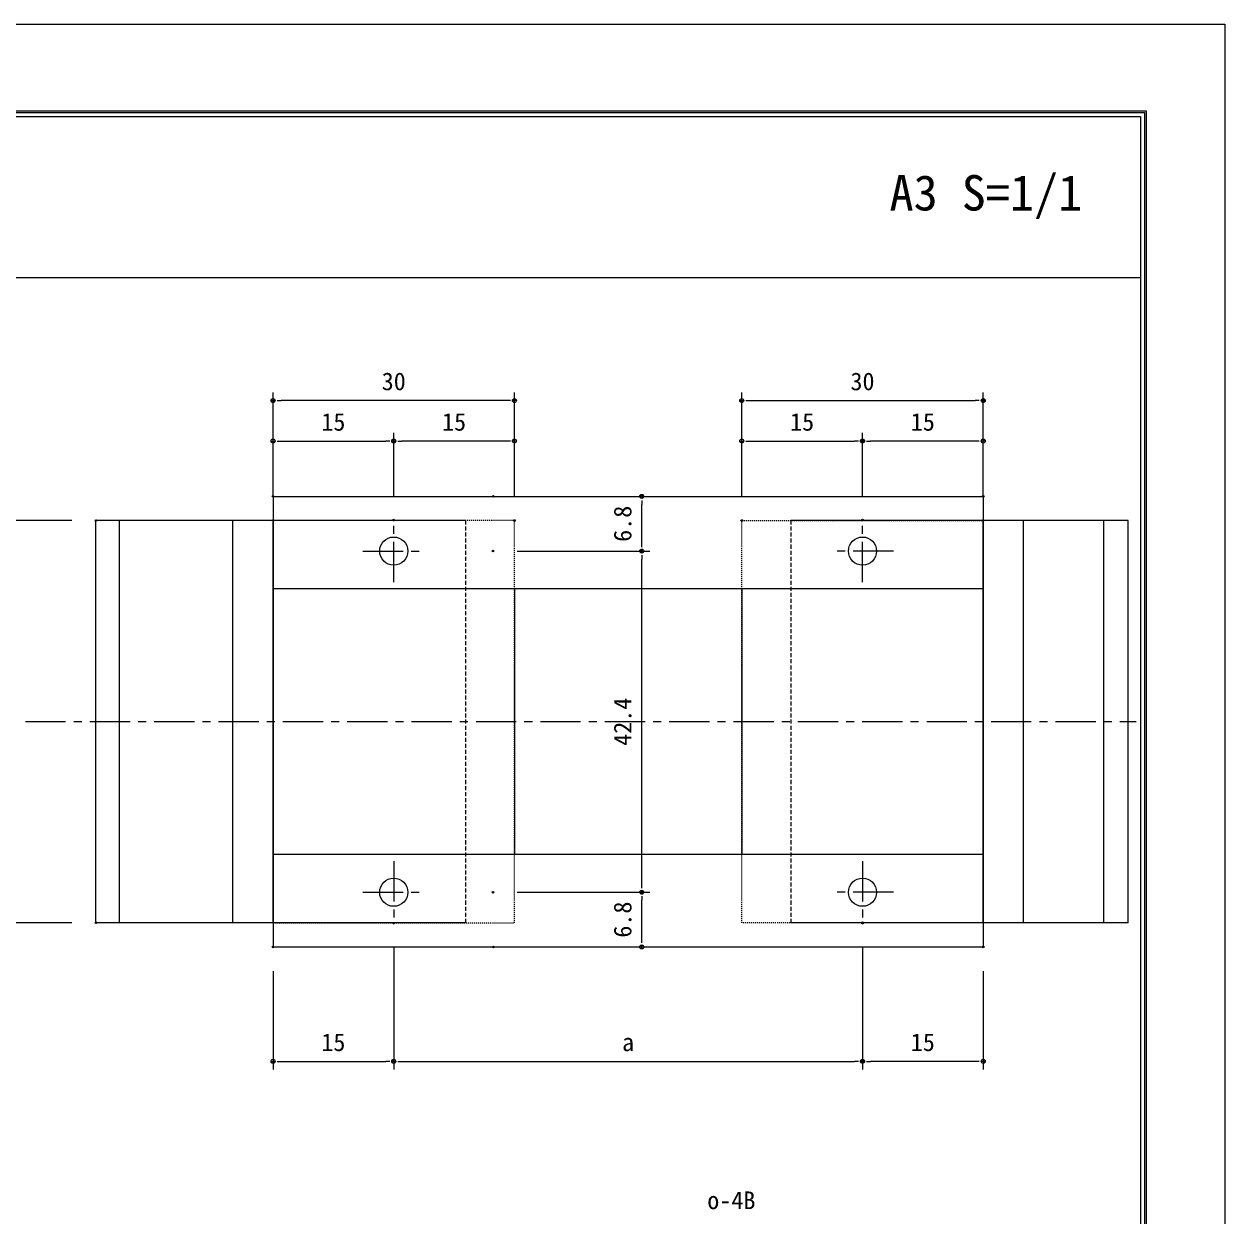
# Model space of a CAD drawing. Units: millimetres on the paper. Extents: x -210 to 210, y -148 to 148.
# Drawn here: x 60.8 to 210, y 0.3 to 148.5 of the extents above; entities that cross this region are included whole.
import ezdxf
from ezdxf.enums import TextEntityAlignment as Align

# ---------------------------------------------------------------- set-up
doc = ezdxf.new("R2010")
doc.units = ezdxf.units.MM
doc.header["$PDMODE"] = 32
doc.header["$PDSIZE"] = 0.2
for name, pattern in [('USER2', [0.75, 0.5, -0.25]), ('USER4', [8, 5, -1, 1, -1]), ('USER5', [0.25, 0.125, -0.125])]:
    doc.linetypes.add(name, pattern=pattern)
for name, color, linetype, lineweight in [('0-0_0', 7, 'Continuous', 9), ('0-1_1-1図枠', 3, 'Continuous', 18), ('0-3_2-1寸法', 7, 'Continuous', 9), ('0-4_Defpoints', 7, 'Continuous', 9), ('0-E_1', 1, 'USER4', 18), ('0-F_41_U+FF71_U+FF99_U+FF90', 4, 'Continuous', 18), ('1-0_1手摺寸法', 3, 'Continuous', 18), ('1-1_笠木', 3, 'Continuous', 18)]:
    doc.layers.add(name, color=color, linetype=linetype, lineweight=lineweight)
doc.layers.add('0-6_1-4文字', color=7, linetype='Continuous')
doc.styles.add('ＭＳ ゴシック', font='')
doc.styles.get('ＭＳ ゴシック').set_extended_font_data('MS Gothic')

# ---------------------------------------------------------------- blocks, each defined once
blk = doc.blocks.new('_Dot')
at = {"layer": '0-0_0'}
for p, q in [((-0.5, 0), (-1, 0)), ((0.25, 0), (-0.25, 0))]:
    blk.add_line(p, q, dxfattribs=at)
blk.add_circle((0, 0), 0.25, dxfattribs=at)
blk = doc.blocks.new('D8')
at = {"layer": '0-3_2-1寸法'}
for p, q in [((332.039, 189.088), (348.534, 189.088)), ((347.534, 183.288), (347.534, 188.088)), ((332.094, 182.288), (348.534, 182.288))]:
    blk.add_line(p, q, dxfattribs=at)
at = {"layer": '0-4_Defpoints'}
for p in [(329.039, 189.088), (347.534, 189.088), (329.094, 182.288)]:
    blk.add_point(p, dxfattribs=at)
at = {"layer": '0-3_2-1寸法'}
for p, rotation in [((347.534, 189.088), 90), ((347.534, 182.288), 270)]:
    blk.add_blockref('_Dot', p, dxfattribs=dict(at, rotation=rotation))
at = {"layer": '0-3_2-1寸法', "style": 'ＭＳ ゴシック'}
blk.add_text('6.8', height=2.199, rotation=90, dxfattribs=at).set_placement((346.909, 183.438), align=Align.BOTTOM_LEFT)
blk = doc.blocks.new('D9')
at = {"layer": '0-3_2-1寸法'}
for p, q in [((332.039, 231.488), (348.534, 231.488)), ((347.534, 190.088), (347.534, 230.488)), ((332.039, 189.088), (348.534, 189.088))]:
    blk.add_line(p, q, dxfattribs=at)
at = {"layer": '0-4_Defpoints'}
for p in [(329.039, 231.488), (347.534, 231.488), (329.039, 189.088)]:
    blk.add_point(p, dxfattribs=at)
at = {"layer": '0-3_2-1寸法'}
for p, rotation in [((347.534, 231.488), 90), ((347.534, 189.088), 270)]:
    blk.add_blockref('_Dot', p, dxfattribs=dict(at, rotation=rotation))
at = {"layer": '0-3_2-1寸法', "style": 'ＭＳ ゴシック'}
blk.add_text('42.4', height=2.199, rotation=90, dxfattribs=at).set_placement((346.909, 207.288), align=Align.BOTTOM_LEFT)
blk = doc.blocks.new('D10')
at = {"layer": '0-3_2-1寸法'}
for p, q in [((332.094, 238.288), (348.534, 238.288)), ((347.534, 232.488), (347.534, 237.288)), ((332.039, 231.488), (348.534, 231.488))]:
    blk.add_line(p, q, dxfattribs=at)
at = {"layer": '0-4_Defpoints'}
for p in [(329.094, 238.288), (347.534, 238.288), (329.039, 231.488)]:
    blk.add_point(p, dxfattribs=at)
at = {"layer": '0-3_2-1寸法'}
for p, rotation in [((347.534, 238.288), 90), ((347.534, 231.488), 270)]:
    blk.add_blockref('_Dot', p, dxfattribs=dict(at, rotation=rotation))
at = {"layer": '0-3_2-1寸法', "style": 'ＭＳ ゴシック'}
blk.add_text('6.8', height=2.199, rotation=90, dxfattribs=at).set_placement((346.909, 232.638), align=Align.BOTTOM_LEFT)
blk = doc.blocks.new('D11')
at = {"layer": '0-3_2-1寸法'}
for p, q in [((374.963, 238.338), (374.963, 246.168)), ((388.963, 245.168), (375.963, 245.168)), ((389.963, 241.288), (389.963, 246.168))]:
    blk.add_line(p, q, dxfattribs=at)
at = {"layer": '0-4_Defpoints'}
for p in [(374.963, 245.168), (389.963, 238.288), (374.963, 235.338)]:
    blk.add_point(p, dxfattribs=at)
at = {"layer": '0-3_2-1寸法', "rotation": 180}
blk.add_blockref('_Dot', (374.963, 245.168), dxfattribs=at)
at = {"layer": '0-3_2-1寸法'}
blk.add_blockref('_Dot', (389.963, 245.168), dxfattribs=at)
at = {"layer": '0-3_2-1寸法', "style": 'ＭＳ ゴシック'}
blk.add_text('15', height=2.199, dxfattribs=at).set_placement((380.963, 245.793), align=Align.BOTTOM_LEFT)
blk = doc.blocks.new('D12')
at = {"layer": '0-3_2-1寸法'}
for p, q in [((359.963, 238.288), (359.963, 246.168)), ((360.963, 245.168), (373.963, 245.168)), ((374.963, 238.338), (374.963, 246.168))]:
    blk.add_line(p, q, dxfattribs=at)
at = {"layer": '0-4_Defpoints'}
for p in [(374.963, 245.168), (359.963, 235.288), (374.963, 235.338)]:
    blk.add_point(p, dxfattribs=at)
at = {"layer": '0-3_2-1寸法', "rotation": 180}
blk.add_blockref('_Dot', (359.963, 245.168), dxfattribs=at)
at = {"layer": '0-3_2-1寸法'}
blk.add_blockref('_Dot', (374.963, 245.168), dxfattribs=at)
at = {"layer": '0-3_2-1寸法', "style": 'ＭＳ ゴシック'}
blk.add_text('15', height=2.199, dxfattribs=at).set_placement((365.963, 245.793), align=Align.BOTTOM_LEFT)
blk = doc.blocks.new('D13')
at = {"layer": '0-3_2-1寸法'}
for p, q in [((301.714, 241.288), (301.714, 246.168)), ((302.714, 245.168), (315.714, 245.168)), ((316.714, 238.338), (316.714, 246.168))]:
    blk.add_line(p, q, dxfattribs=at)
at = {"layer": '0-4_Defpoints'}
for p in [(316.714, 245.168), (301.714, 238.288), (316.714, 235.338)]:
    blk.add_point(p, dxfattribs=at)
at = {"layer": '0-3_2-1寸法', "rotation": 180}
blk.add_blockref('_Dot', (301.714, 245.168), dxfattribs=at)
at = {"layer": '0-3_2-1寸法'}
blk.add_blockref('_Dot', (316.714, 245.168), dxfattribs=at)
at = {"layer": '0-3_2-1寸法', "style": 'ＭＳ ゴシック'}
blk.add_text('15', height=2.199, dxfattribs=at).set_placement((307.714, 245.793), align=Align.BOTTOM_LEFT)
blk = doc.blocks.new('D14')
at = {"layer": '0-3_2-1寸法'}
for p, q in [((316.714, 238.338), (316.714, 246.168)), ((330.714, 245.168), (317.714, 245.168)), ((331.714, 238.288), (331.714, 246.168))]:
    blk.add_line(p, q, dxfattribs=at)
at = {"layer": '0-4_Defpoints'}
for p in [(316.714, 245.168), (316.714, 235.338), (331.714, 235.288)]:
    blk.add_point(p, dxfattribs=at)
at = {"layer": '0-3_2-1寸法', "rotation": 180}
blk.add_blockref('_Dot', (316.714, 245.168), dxfattribs=at)
at = {"layer": '0-3_2-1寸法'}
blk.add_blockref('_Dot', (331.714, 245.168), dxfattribs=at)
at = {"layer": '0-3_2-1寸法', "style": 'ＭＳ ゴシック'}
blk.add_text('15', height=2.199, dxfattribs=at).set_placement((322.714, 245.793), align=Align.BOTTOM_LEFT)
blk = doc.blocks.new('D15')
at = {"layer": '0-3_2-1寸法'}
for p, q in [((276.714, 235.288), (266.931, 235.288)), ((267.931, 186.288), (267.931, 234.288)), ((276.714, 185.288), (266.931, 185.288))]:
    blk.add_line(p, q, dxfattribs=at)
at = {"layer": '0-4_Defpoints'}
for p in [(267.931, 235.288), (279.714, 235.288), (279.714, 185.288)]:
    blk.add_point(p, dxfattribs=at)
at = {"layer": '0-3_2-1寸法'}
for p, rotation in [((267.931, 235.288), 90), ((267.931, 185.288), 270)]:
    blk.add_blockref('_Dot', p, dxfattribs=dict(at, rotation=rotation))
at = {"layer": '0-3_2-1寸法', "style": 'ＭＳ ゴシック'}
blk.add_text('50', height=2.199, rotation=90, dxfattribs=at).set_placement((267.306, 208.788), align=Align.BOTTOM_LEFT)
blk = doc.blocks.new('D16')
at = {"layer": '0-3_2-1寸法'}
for p, q in [((374.963, 182.288), (374.963, 167.057)), ((389.963, 179.288), (389.963, 167.057)), ((388.963, 168.057), (375.963, 168.057))]:
    blk.add_line(p, q, dxfattribs=at)
at = {"layer": '0-4_Defpoints'}
for p in [(374.963, 185.288), (389.963, 182.288), (374.963, 168.057)]:
    blk.add_point(p, dxfattribs=at)
at = {"layer": '0-3_2-1寸法', "rotation": 180}
blk.add_blockref('_Dot', (374.963, 168.057), dxfattribs=at)
at = {"layer": '0-3_2-1寸法'}
blk.add_blockref('_Dot', (389.963, 168.057), dxfattribs=at)
at = {"layer": '0-3_2-1寸法', "style": 'ＭＳ ゴシック'}
blk.add_text('15', height=2.199, dxfattribs=at).set_placement((380.963, 168.682), align=Align.BOTTOM_LEFT)
blk = doc.blocks.new('D17')
at = {"layer": '0-3_2-1寸法'}
for p, q in [((316.714, 182.238), (316.714, 167.057)), ((301.714, 179.288), (301.714, 167.057)), ((302.714, 168.057), (315.714, 168.057))]:
    blk.add_line(p, q, dxfattribs=at)
at = {"layer": '0-4_Defpoints'}
for p in [(316.714, 185.238), (301.714, 182.288), (316.714, 168.057)]:
    blk.add_point(p, dxfattribs=at)
at = {"layer": '0-3_2-1寸法', "rotation": 180}
blk.add_blockref('_Dot', (301.714, 168.057), dxfattribs=at)
at = {"layer": '0-3_2-1寸法'}
blk.add_blockref('_Dot', (316.714, 168.057), dxfattribs=at)
at = {"layer": '0-3_2-1寸法', "style": 'ＭＳ ゴシック'}
blk.add_text('15', height=2.199, dxfattribs=at).set_placement((307.714, 168.682), align=Align.BOTTOM_LEFT)
blk = doc.blocks.new('D18')
at = {"layer": '0-3_2-1寸法'}
for p, q in [((316.714, 182.238), (316.714, 167.057)), ((374.963, 182.238), (374.963, 167.057)), ((317.714, 168.057), (373.963, 168.057))]:
    blk.add_line(p, q, dxfattribs=at)
at = {"layer": '0-4_Defpoints'}
for p in [(316.714, 185.238), (374.963, 185.238), (374.963, 168.057)]:
    blk.add_point(p, dxfattribs=at)
at = {"layer": '0-3_2-1寸法', "rotation": 180}
blk.add_blockref('_Dot', (316.714, 168.057), dxfattribs=at)
at = {"layer": '0-3_2-1寸法'}
blk.add_blockref('_Dot', (374.963, 168.057), dxfattribs=at)
at = {"layer": '0-3_2-1寸法', "style": 'ＭＳ ゴシック'}
blk.add_text('a', height=2.199, dxfattribs=at).set_placement((345.089, 168.682), align=Align.BOTTOM_LEFT)
blk = doc.blocks.new('D24')
at = {"layer": '0-3_2-1寸法'}
for p, q in [((301.714, 238.288), (301.714, 251.199)), ((331.714, 238.288), (331.714, 251.199)), ((330.714, 250.199), (302.714, 250.199))]:
    blk.add_line(p, q, dxfattribs=at)
at = {"layer": '0-4_Defpoints'}
for p in [(301.714, 250.199), (301.714, 235.288), (331.714, 235.288)]:
    blk.add_point(p, dxfattribs=at)
at = {"layer": '0-3_2-1寸法', "rotation": 180}
blk.add_blockref('_Dot', (301.714, 250.199), dxfattribs=at)
at = {"layer": '0-3_2-1寸法'}
blk.add_blockref('_Dot', (331.714, 250.199), dxfattribs=at)
at = {"layer": '0-3_2-1寸法', "style": 'ＭＳ ゴシック'}
blk.add_text('30', height=2.199, dxfattribs=at).set_placement((315.214, 250.824), align=Align.BOTTOM_LEFT)
blk = doc.blocks.new('D25')
at = {"layer": '0-3_2-1寸法'}
for p, q in [((359.963, 238.288), (359.963, 251.199)), ((389.963, 238.288), (389.963, 251.199)), ((360.963, 250.199), (388.963, 250.199))]:
    blk.add_line(p, q, dxfattribs=at)
at = {"layer": '0-4_Defpoints'}
for p in [(389.963, 250.199), (359.963, 235.288), (389.963, 235.288)]:
    blk.add_point(p, dxfattribs=at)
at = {"layer": '0-3_2-1寸法', "rotation": 180}
blk.add_blockref('_Dot', (359.963, 250.199), dxfattribs=at)
at = {"layer": '0-3_2-1寸法'}
blk.add_blockref('_Dot', (389.963, 250.199), dxfattribs=at)
at = {"layer": '0-3_2-1寸法', "style": 'ＭＳ ゴシック'}
blk.add_text('30', height=2.199, dxfattribs=at).set_placement((373.463, 250.824), align=Align.BOTTOM_LEFT)

msp = doc.modelspace()

# ---------------------------------------------------------------- linework, layer by layer
at = {"layer": '0-1_1-1図枠'}
for p, q in [((-200, 137.5), (200, 137.5)), ((200, 137.5), (200, -137.5)), ((-199.5, 137), (199.5, 137)), ((199.5, 137), (199.5, -137)), ((-199.5, 117), (199.5, 117))]:
    msp.add_line(p, q, dxfattribs=at)
at = {"layer": '0-4_Defpoints'}
for p, q in [((-200.2, 137.7), (200.2, 137.7)), ((-200.2, 137.7), (200.2, 137.7)), ((200.2, 137.7), (200.2, -137.7)), ((200.2, 137.7), (200.2, -137.7))]:
    msp.add_line(p, q, dxfattribs=at)
msp.add_lwpolyline([(-210, -148.5), (-210, 148.5), (210, 148.5), (210, -148.5)], close=True, dxfattribs=at)
at = {"layer": '0-E_1'}
for p, q in [((106.709, 79.137), (106.709, 86.837)), ((164.958, 79.137), (164.958, 86.837)), ((102.859, 82.987), (110.559, 82.987)), ((168.808, 82.987), (161.108, 82.987)), ((60.935, 61.787), (198.971, 61.787)), ((106.709, 44.437), (106.709, 36.737)), ((164.958, 44.437), (164.958, 36.737)), ((102.859, 40.587), (110.559, 40.587)), ((168.808, 40.587), (161.108, 40.587))]:
    msp.add_line(p, q, dxfattribs=at)
at = {"layer": '0-F_41_U+FF71_U+FF99_U+FF90'}
for p, q in [((115.609, 86.787), (69.709, 86.787)), ((69.709, 36.787), (69.709, 86.787)), ((72.613, 36.787), (72.613, 86.787)), ((86.709, 36.787), (86.709, 86.787)), ((91.709, 36.787), (91.709, 86.787)), ((197.958, 86.787), (156.058, 86.787)), ((179.958, 36.787), (179.958, 86.787)), ((184.96, 36.787), (184.96, 86.787)), ((194.958, 36.787), (194.958, 86.787)), ((197.958, 36.787), (197.958, 86.787)), ((115.609, 36.787), (69.709, 36.787)), ((197.958, 36.787), (156.058, 36.787))]:
    msp.add_line(p, q, dxfattribs=at)
at = {"layer": '0-F_41_U+FF71_U+FF99_U+FF90', "linetype": 'USER2'}
for p, q in [((115.609, 86.787), (115.609, 36.787)), ((156.058, 86.787), (156.058, 36.787))]:
    msp.add_line(p, q, dxfattribs=at)
at = {"layer": '0-F_41_U+FF71_U+FF99_U+FF90', "linetype": 'USER5'}
for points in [[(91.709, 36.787), (121.709, 36.787), (121.709, 86.787), (91.709, 86.787)], [(179.958, 36.787), (149.958, 36.787), (149.958, 86.787), (179.958, 86.787)]]:
    msp.add_lwpolyline(points, close=True, dxfattribs=at)
at = {"layer": '1-0_1手摺寸法'}
for p, q in [((91.709, 89.787), (91.709, 33.787)), ((179.958, 78.287), (91.709, 78.287)), ((121.709, 78.287), (121.709, 45.287)), ((149.958, 78.287), (149.958, 45.287)), ((179.958, 45.287), (91.709, 45.287))]:
    msp.add_line(p, q, dxfattribs=at)
at = {"layer": '1-1_笠木'}
msp.add_line((91.709, 33.787), (179.958, 33.787), dxfattribs=at)
msp.add_lwpolyline([(91.709, 89.787), (179.958, 89.787), (179.958, 33.787)], dxfattribs=at)
for centre in [(106.709, 82.987), (164.958, 82.987), (106.709, 40.587), (164.958, 40.587)]:
    msp.add_circle(centre, 1.75, dxfattribs=at)

# ---------------------------------------------------------------- block references
at = {"layer": '0-3_2-1寸法'}
for name in ['D24', 'D25', 'D13', 'D14', 'D12', 'D11', 'D10', 'D15', 'D9', 'D8', 'D17', 'D18', 'D16']:
    msp.add_blockref(name, (-210.005, -148.501), dxfattribs=at)

# ---------------------------------------------------------------- texts
at = {"layer": '0-3_2-1寸法', "style": 'ＭＳ ゴシック'}
msp.add_text('o-4B', height=2.199, dxfattribs=at).set_placement((145.669, 0.532), align=Align.BOTTOM_LEFT)
at = {"layer": '0-6_1-4文字', "style": 'ＭＳ ゴシック'}
msp.add_text('A3 S=1/1', height=4.399, dxfattribs=at).set_placement((168.312, 124), align=Align.BOTTOM_LEFT)

doc.saveas('drawing.dxf')
